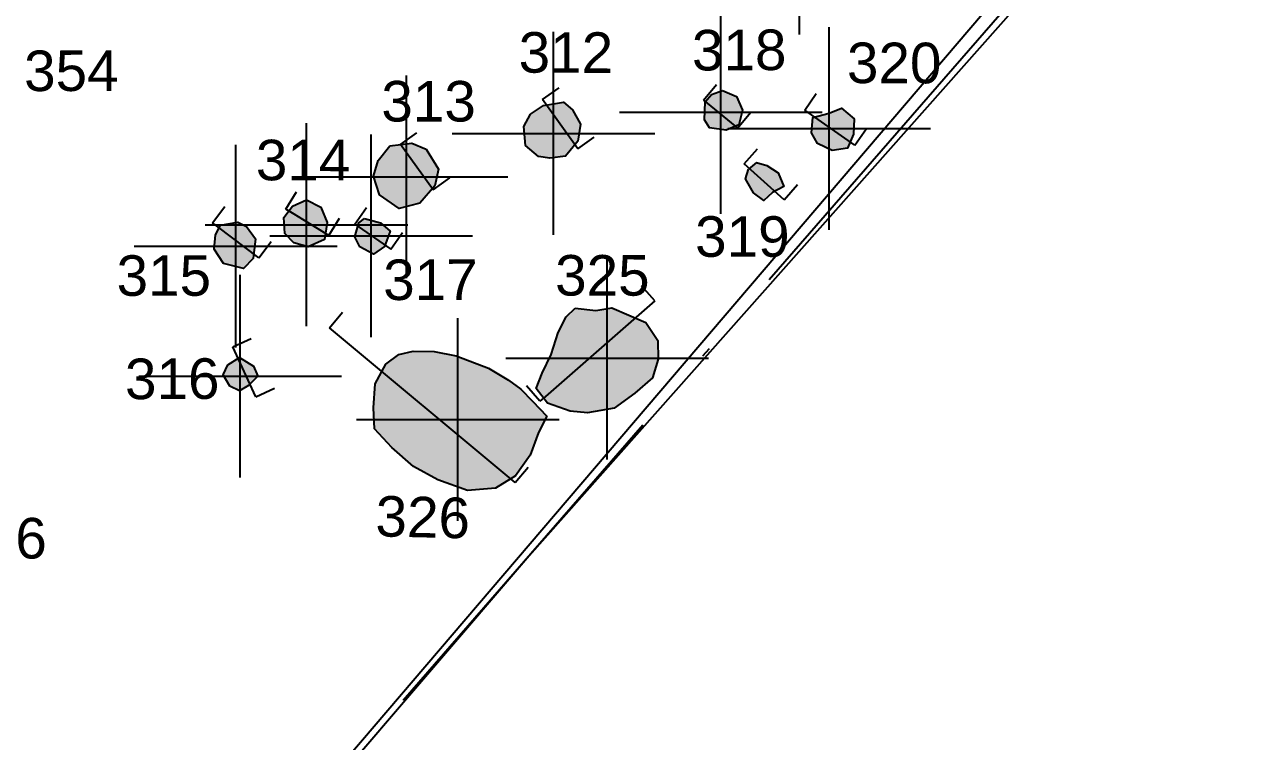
# Model space of a CAD drawing. Header units: millimetres. Extents: x 4462692 to 4462814, y 5793999 to 5794154.
# Drawn here: x 4462760.55 to 4462772.61, y 5794045.21 to 5794052.28 of the extents above; entities that cross this region are included whole.
import ezdxf

# ---------------------------------------------------------------- set-up
doc = ezdxf.new("R2010")
doc.units = ezdxf.units.MM
doc.header["$PDMODE"] = 2
doc.header["$PDSIZE"] = -1
doc.linetypes.add('ACAD_ISO10W100', pattern=[18, 12, -3, 0, -3])
for name, color, linetype in [('00Befund', 36, 'Continuous'), ('00BefundNr', 36, 'Continuous'), ('00Profil', 5, 'Continuous'), ('GGok', 50, 'Continuous'), ('GGuk', 7, 'Continuous'), ('Gruben', 252, 'Continuous'), ('GUK', 90, 'ACAD_ISO10W100'), ('Höhenpunkte Befunde', 7, 'Continuous'), ('Pfosten', 254, 'Continuous')]:
    doc.layers.add(name, color=color, linetype=linetype)
doc.styles.get("Standard").update_dxf_attribs({"font": 'arial.ttf'})

msp = doc.modelspace()

# ---------------------------------------------------------------- hatches: boundary and pattern name
at = {"layer": 'Gruben'}
h = msp.add_hatch(color=256, dxfattribs=at)
h.dxf.hatch_style = 1
h.paths.add_polyline_path([(4462765.986282115, 5794049.486143743), (4462766.190249301, 5794049.463103108), (4462766.349522292, 5794049.486661631), (4462766.517125581, 5794049.415086444), (4462766.685410237, 5794049.34460236), (4462766.802568937, 5794049.16495321), (4462766.805614281, 5794048.981551058), (4462766.750954652, 5794048.797049452), (4462766.577463476, 5794048.646889724), (4462766.371285699, 5794048.497072225), (4462766.109398146, 5794048.451926379), (4462765.939243662, 5794048.467498031), (4462765.715856208, 5794048.548357253), (4462765.602477878, 5794048.691727608), (4462765.662151705, 5794048.843154693), (4462765.750662565, 5794049.026178072), (4462765.820886765, 5794049.244705674), (4462765.899478076, 5794049.399556116)])
h.paths.add_polyline_path([(4462765.330592563, 5794048.774408954), (4462765.451769057, 5794048.687026088), (4462765.568058615, 5794048.568616272), (4462765.706677692, 5794048.420867243), (4462765.624568803, 5794048.258322831), (4462765.542084268, 5794048.03526634), (4462765.400380442, 5794047.830824501), (4462765.201258278, 5794047.709078946), (4462764.923749463, 5794047.688166254), (4462764.633743408, 5794047.792892362), (4462764.390997876, 5794047.924970881), (4462764.178436069, 5794048.110934635), (4462764.00601312, 5794048.295453106), (4462763.99715398, 5794048.503365438), (4462764.015699674, 5794048.739113023), (4462764.11860322, 5794048.931324808), (4462764.249071653, 5794049.026730378), (4462764.390159995, 5794049.061492521), (4462764.59723361, 5794049.056864606), (4462764.8146718, 5794049.016063767), (4462765.132352139, 5794048.893138433)])
at = {"layer": 'Pfosten'}
h = msp.add_hatch(color=256, dxfattribs=at)
h.dxf.hatch_style = 1
h.paths.add_polyline_path([(4462727.8653807, 5794052.010025449), (4462727.969711075, 5794051.890361837), (4462727.931567581, 5794051.765788473), (4462727.860574151, 5794051.677404599), (4462727.75891689, 5794051.617911121), (4462727.691147183, 5794051.612308471), (4462727.583071145, 5794051.659473546), (4462727.492717614, 5794051.719444999), (4462727.501440194, 5794051.817635496), (4462727.525750663, 5794051.908306157), (4462727.554030693, 5794051.955738188), (4462727.689758827, 5794052.036793108), (4462727.75818544, 5794052.006574166)])
h.paths.add_polyline_path([(4462728.256350679, 5794052.971726266), (4462728.299847147, 5794052.855735294), (4462728.305017781, 5794052.740513405), (4462728.265356506, 5794052.640314002), (4462728.126228175, 5794052.606863361), (4462728.029012039, 5794052.57478307), (4462727.885499321, 5794052.666547912), (4462727.837063745, 5794052.792330368), (4462727.860978549, 5794052.873929456), (4462727.899686615, 5794053.055353349), (4462727.989989886, 5794053.084149795), (4462728.127486892, 5794053.04789259), (4462728.188503435, 5794053.001171198)])
h.paths.add_polyline_path([(4462732.558434406, 5794052.789796468), (4462732.557925544, 5794052.722224088), (4462732.530413667, 5794052.641372032), (4462732.417253168, 5794052.547228397), (4462732.340227921, 5794052.491869046), (4462732.236896533, 5794052.442681419), (4462732.154225085, 5794052.449112347), (4462732.0744581, 5794052.576911387), (4462732.091652286, 5794052.662284318), (4462732.182474356, 5794052.747204648), (4462732.281748508, 5794052.770725968), (4462732.377682321, 5794052.795989475), (4462732.514601986, 5794052.847239124)])
h.paths.add_polyline_path([(4462729.994510547, 5794056.854336037), (4462730.01119535, 5794056.775633437), (4462729.973207262, 5794056.672453435), (4462729.865795517, 5794056.614916457), (4462729.767425824, 5794056.553050358), (4462729.660474216, 5794056.528935549), (4462729.570745386, 5794056.533901282), (4462729.491941052, 5794056.622144791), (4462729.445766698, 5794056.704880686), (4462729.468426541, 5794056.820190206), (4462729.526747298, 5794056.880228019), (4462729.58595107, 5794056.913782338), (4462729.707040242, 5794056.962485789), (4462729.768369636, 5794056.985541306), (4462729.886636184, 5794056.961771721), (4462729.99386075, 5794056.916763981)])
h.paths.add_polyline_path([(4462728.703799192, 5794056.620025008), (4462728.730325541, 5794056.528433503), (4462728.767011133, 5794056.420314531), (4462728.736861435, 5794056.307250672), (4462728.680402533, 5794056.205085604), (4462728.577827239, 5794056.163198716), (4462728.444345026, 5794056.187165282), (4462728.403654398, 5794056.241992602), (4462728.293395538, 5794056.352843666), (4462728.301787721, 5794056.542518496), (4462728.3266307, 5794056.565790309), (4462728.420359123, 5794056.639582189), (4462728.526140851, 5794056.68186145), (4462728.629030859, 5794056.656081277)])
h.paths.add_polyline_path([(4462734.644086632, 5794054.276818258), (4462734.643919986, 5794054.192221333), (4462734.647059535, 5794054.063293882), (4462734.565223499, 5794054.002494509), (4462734.49165153, 5794053.932127663), (4462734.406521137, 5794053.86472686), (4462734.291894294, 5794053.740312923), (4462734.175055822, 5794053.754238357), (4462734.052281272, 5794053.748823993), (4462734.019156336, 5794053.811229892), (4462733.994973144, 5794053.918468819), (4462734.054412905, 5794054.015082319), (4462734.122698584, 5794054.142899024), (4462734.194877913, 5794054.228592729), (4462734.296576967, 5794054.261285892), (4462734.382774471, 5794054.299970519), (4462734.51973697, 5794054.337929276), (4462734.578673142, 5794054.311819986)])
h.paths.add_polyline_path([(4462736.16881357, 5794055.208556425), (4462736.234443652, 5794055.133294533), (4462736.16115328, 5794055.039376497), (4462736.07672081, 5794055.018762384), (4462736.00452605, 5794055.054021884), (4462735.961696365, 5794055.08985594), (4462735.961176679, 5794055.203871013), (4462736.033833517, 5794055.228227982)])
h.paths.add_polyline_path([(4462735.54108707, 5794055.434455509), (4462735.590725648, 5794055.344449135), (4462735.635340673, 5794055.303596779), (4462735.611824028, 5794055.244990916), (4462735.532825611, 5794055.251208324), (4462735.463533488, 5794055.23522339), (4462735.438883482, 5794055.298321052), (4462735.431733292, 5794055.366948267), (4462735.452473031, 5794055.42310016)])
h.paths.add_polyline_path([(4462734.319618327, 5794057.107132942), (4462734.400962192, 5794057.072736158), (4462734.40891944, 5794056.979882028), (4462734.3635241, 5794056.907832609), (4462734.273947879, 5794056.904795073), (4462734.229113434, 5794056.958064198), (4462734.196608686, 5794057.02330894), (4462734.229384799, 5794057.090318334), (4462734.248004208, 5794057.130678508)])
h.paths.add_polyline_path([(4462733.589513615, 5794058.959887927), (4462733.711204215, 5794058.929549625), (4462733.772061289, 5794058.89133999), (4462733.832562484, 5794058.78766999), (4462733.866767195, 5794058.688109867), (4462733.864949279, 5794058.585053797), (4462733.859602028, 5794058.507919774), (4462733.7261139, 5794058.486410763), (4462733.625780126, 5794058.494587178), (4462733.531520927, 5794058.55853154), (4462733.455079176, 5794058.685001343), (4462733.441626285, 5794058.808650561), (4462733.467560444, 5794058.923649469)])
h.paths.add_polyline_path([(4462733.302304195, 5794059.150693597), (4462733.421784646, 5794059.076187161), (4462733.465992771, 5794058.974095439), (4462733.415252043, 5794058.815017096), (4462733.414380874, 5794058.72787276), (4462733.369853206, 5794058.600260151), (4462733.191104976, 5794058.550551125), (4462733.041464446, 5794058.59695338), (4462732.894915319, 5794058.687647021), (4462732.9132322, 5794058.89033595), (4462732.935167366, 5794058.960192719), (4462732.969355919, 5794059.080562713), (4462733.064123947, 5794059.176887449), (4462733.177945705, 5794059.198707814)])
h.paths.add_polyline_path([(4462739.54557071, 5794050.276361071), (4462739.577486507, 5794050.02072535), (4462739.643546572, 5794049.855556634), (4462739.654548987, 5794049.67250526), (4462739.65540528, 5794049.459268086), (4462739.586617049, 5794049.259564075), (4462739.515831525, 5794049.133394127), (4462739.383205405, 5794049.101069347), (4462739.179696986, 5794049.169296649), (4462739.046768667, 5794049.325178613), (4462739.017069541, 5794049.457221065), (4462738.938517343, 5794049.605541152), (4462738.889736077, 5794049.786086651), (4462738.846294566, 5794050.017792598), (4462738.935617438, 5794050.203070938), (4462739.052342342, 5794050.284608647), (4462739.121839624, 5794050.398602378), (4462739.261329117, 5794050.434817277), (4462739.422195394, 5794050.373709108), (4462739.500069789, 5794050.343697049)])
h.paths.add_polyline_path([(4462739.27455693, 5794047.380387958), (4462738.865483052, 5794046.96928842), (4462739.022375866, 5794046.934611305), (4462739.140800656, 5794046.944287102), (4462739.191244399, 5794047.011832672), (4462739.249880274, 5794047.154648586), (4462739.264519284, 5794047.307952573)])
h.paths.add_polyline_path([(4462740.074306099, 5794046.734977173), (4462739.840048635, 5794046.981278277), (4462739.770661389, 5794046.870606638), (4462739.76977304, 5794046.753145834), (4462739.857255594, 5794046.695643304), (4462739.992472357, 5794046.693459155)])
h.paths.add_polyline_path([(4462739.997383209, 5794045.451631209), (4462739.971464795, 5794045.324167177), (4462739.857740057, 5794045.201841087), (4462739.706210069, 5794045.192190827), (4462739.557950581, 5794045.232749274), (4462739.518917741, 5794045.320685879), (4462739.567486352, 5794045.471999995), (4462739.698794596, 5794045.539054361), (4462739.835155283, 5794045.554796109), (4462739.93262141, 5794045.514648398)])
h.paths.add_polyline_path([(4462741.108575402, 5794044.031496924), (4462741.199299237, 5794043.865101244), (4462741.263521068, 5794043.710696467), (4462741.163939647, 5794043.564596939), (4462741.045748468, 5794043.4765096), (4462740.877922557, 5794043.474717911), (4462740.706307024, 5794043.553032124), (4462740.691854762, 5794043.702412634), (4462740.738199799, 5794043.863788918), (4462740.836086798, 5794044.042362642), (4462740.987135973, 5794044.029311033)])
h.paths.add_polyline_path([(4462741.511411363, 5794043.047738592), (4462741.579167419, 5794042.934863027), (4462741.618486673, 5794042.829367479), (4462741.597001152, 5794042.666400649), (4462741.469165072, 5794042.58598709), (4462741.381875875, 5794042.565683946), (4462741.186995532, 5794042.629993891), (4462741.098392283, 5794042.760521179), (4462741.122648419, 5794042.846438636), (4462741.156895911, 5794042.957131683), (4462741.271773046, 5794043.069031589), (4462741.42644005, 5794043.068645607)])
h.paths.add_polyline_path([(4462741.927192553, 5794044.657168964), (4462742.023810495, 5794044.521438413), (4462742.108161557, 5794044.370872155), (4462741.970782108, 5794044.245671894), (4462741.806294695, 5794044.205952991), (4462741.713254126, 5794044.281127499), (4462741.66778673, 5794044.445502033), (4462741.730092673, 5794044.570472237), (4462741.809800732, 5794044.684868547)])
h.paths.add_polyline_path([(4462744.652823894, 5794047.297566289), (4462744.849178514, 5794047.221156927), (4462744.88319893, 5794047.101029286), (4462744.882360279, 5794046.956355531), (4462744.757151311, 5794046.821229507), (4462744.646824258, 5794046.769557584), (4462744.445034708, 5794046.76953679), (4462744.326675678, 5794046.925270076), (4462744.268546461, 5794047.052323722), (4462744.396731885, 5794047.207172286), (4462744.50103605, 5794047.262692058)])
h.paths.add_polyline_path([(4462744.782251677, 5794046.38043096), (4462744.840448732, 5794046.225655373), (4462744.812928572, 5794046.073449842), (4462744.706501854, 5794045.918099701), (4462744.567331638, 5794045.944556693), (4462744.410352983, 5794045.982507199), (4462744.36024938, 5794046.109937273), (4462744.304200348, 5794046.22494089), (4462744.340102091, 5794046.379050486), (4462744.472807045, 5794046.49759653), (4462744.594256461, 5794046.461947737), (4462744.68287446, 5794046.442477497)])
h.paths.add_polyline_path([(4462762.560291258, 5794048.924616218), (4462762.675442025, 5794048.999359908), (4462762.812077276, 5794048.914012672), (4462762.857024143, 5794048.813958664), (4462762.762731107, 5794048.723528305), (4462762.674892223, 5794048.669365987), (4462762.581012143, 5794048.714635036), (4462762.513684377, 5794048.827002295)])
h.paths.add_polyline_path([(4462762.486752394, 5794050.302504458), (4462762.660490224, 5794050.332899072), (4462762.744221089, 5794050.290551671), (4462762.831917216, 5794050.169384812), (4462762.812010325, 5794049.97341204), (4462762.715766449, 5794049.874028177), (4462762.519090183, 5794049.924995905), (4462762.426309312, 5794050.067159583), (4462762.438201774, 5794050.206052019)])
h.paths.add_polyline_path([(4462763.199734025, 5794050.488842302), (4462763.337001604, 5794050.553163899), (4462763.479287508, 5794050.480170116), (4462763.542214595, 5794050.328843926), (4462763.513030387, 5794050.161573988), (4462763.353917904, 5794050.089071134), (4462763.210456328, 5794050.129710476), (4462763.123146081, 5794050.220149581), (4462763.112296883, 5794050.378073527)])
h.paths.add_polyline_path([(4462763.907540274, 5794050.368242986), (4462764.0673112, 5794050.326245127), (4462764.160943096, 5794050.2421463), (4462764.106185086, 5794050.093805472), (4462763.999085753, 5794050.016138796), (4462763.864531488, 5794050.089531868), (4462763.814887792, 5794050.18768825), (4462763.852346691, 5794050.324871937)])
h.paths.add_polyline_path([(4462764.157834224, 5794051.084735379), (4462764.375781183, 5794051.112331489), (4462764.517511425, 5794051.051875107), (4462764.640333891, 5794050.854990271), (4462764.60153072, 5794050.689429181), (4462764.455807255, 5794050.518621072), (4462764.249401811, 5794050.46681269), (4462764.056410371, 5794050.600780552), (4462763.997361859, 5794050.786285657), (4462764.042214248, 5794050.940480716)])
h.paths.add_polyline_path([(4462765.545441176, 5794051.397738848), (4462765.676515679, 5794051.483807163), (4462765.87395879, 5794051.516345049), (4462765.960651514, 5794051.438762455), (4462766.041012063, 5794051.29801206), (4462766.012931981, 5794051.129580125), (4462765.891254028, 5794050.983278308), (4462765.739166533, 5794050.961936665), (4462765.627088622, 5794050.978706055), (4462765.49887123, 5794051.088851863), (4462765.480656665, 5794051.275651316)])
h.paths.add_polyline_path([(4462767.440379237, 5794051.630994032), (4462767.580223847, 5794051.573057996), (4462767.637821822, 5794051.435356854), (4462767.603093464, 5794051.293399874), (4462767.477050368, 5794051.23901357), (4462767.313102996, 5794051.263663298), (4462767.262445722, 5794051.341663477), (4462767.269753001, 5794051.518577697), (4462767.332402763, 5794051.591766835)])
h.paths.add_polyline_path([(4462768.494736412, 5794051.408248908), (4462768.614003404, 5794051.456392109), (4462768.740324584, 5794051.35060806), (4462768.734197216, 5794051.199451547), (4462768.676262707, 5794051.062069174), (4462768.522414343, 5794051.040289152), (4462768.37920025, 5794051.108214344), (4462768.318053972, 5794051.212440776), (4462768.332604628, 5794051.365307705)])
h.paths.add_polyline_path([(4462768.134592096, 5794053.456334478), (4462768.289784584, 5794053.466596246), (4462768.400643007, 5794053.387032548), (4462768.448054546, 5794053.233769136), (4462768.374349463, 5794053.090156037), (4462768.28680947, 5794052.987608814), (4462768.156944857, 5794052.934842573), (4462768.011244229, 5794053.028326419), (4462768.009397884, 5794053.14675424), (4462768.018184799, 5794053.260637371)])
edge = h.paths.add_edge_path()
edge.add_line((4462767.778458273, 5794050.920507734), (4462767.699410834, 5794050.855977556))
edge.add_line((4462767.778458272, 5794050.920507735), (4462767.877563691, 5794050.890065828))
edge.add_line((4462767.877563691, 5794050.890065828), (4462767.992340544, 5794050.817468527))
edge.add_line((4462767.992340544, 5794050.817468527), (4462768.048166965, 5794050.685705544))
edge.add_line((4462768.048166965, 5794050.685705544), (4462767.935005892, 5794050.626002001))
edge.add_line((4462767.935005892, 5794050.626002001), (4462767.849417276, 5794050.546425919))
edge.add_line((4462767.849417276, 5794050.546425919), (4462767.748111529, 5794050.622097698))
edge.add_line((4462767.748111529, 5794050.622097698), (4462767.666763736, 5794050.758165724))
edge.add_line((4462767.666763736, 5794050.758165724), (4462767.699399918, 5794050.855978034))
edge.add_line((4462767.699399918, 5794050.855978034), (4462767.778458272, 5794050.920507735))
h = msp.add_hatch(color=256, dxfattribs=at)
h.dxf.hatch_style = 1
h.paths.add_polyline_path([(4462771.049545697, 5794055.767439889), (4462771.20269655, 5794055.8353504), (4462771.312550114, 5794055.85648673), (4462771.391116383, 5794055.827373504), (4462771.498399005, 5794055.730923576), (4462771.524310593, 5794055.585245172), (4462771.484240605, 5794055.43535044), (4462771.35812708, 5794055.288241856), (4462771.221447317, 5794055.255620426), (4462771.066676906, 5794055.336818677), (4462770.987694067, 5794055.435328743), (4462770.929973369, 5794055.50731995), (4462770.944836501, 5794055.630162358)])
h.paths.add_polyline_path([(4462767.778458272, 5794050.920507735), (4462767.877563691, 5794050.890065828), (4462767.992340544, 5794050.817468527), (4462768.048166965, 5794050.685705544), (4462767.935005892, 5794050.626002001), (4462767.849417276, 5794050.546425919), (4462767.748111529, 5794050.622097698), (4462767.666763736, 5794050.758165724), (4462767.699399918, 5794050.855978034)])

# ---------------------------------------------------------------- linework, layer by layer
at = {"layer": '00Befund', "extrusion": (-0.00119976389905326, 5.296673662352476e-05, 0.9999992788802957), "elevation": -4994.892510663595}
msp.add_lwpolyline([(4462764.629496062, 5794051.193198424), (4462764.550448571, 5794051.128668245)], dxfattribs=at)
at = {"layer": '00Befund'}
for points in [[(4462767.440379237, 5794051.630994032, 52.45458527781193), (4462767.580223847, 5794051.573057996, 52.46415613390855), (4462767.637821822, 5794051.435356854, 52.48983254997529), (4462767.603093464, 5794051.293399874, 52.49439840643754), (4462767.477050368, 5794051.23901357, 52.49595006626078), (4462767.313102996, 5794051.263663298, 52.48105205176762), (4462767.262445722, 5794051.341663477, 52.4823871445451), (4462767.269753001, 5794051.518577697, 52.4483865164666), (4462767.332402763, 5794051.591766835, 52.44005779879626)], [(4462765.545441176, 5794051.397738848, 52.45192415238125), (4462765.676515679, 5794051.483807163, 52.44407684641919), (4462765.87395879, 5794051.516345049, 52.43021199811301), (4462765.960651514, 5794051.438762455, 52.47332014929907), (4462766.041012063, 5794051.29801206, 52.47182401699047), (4462766.012931981, 5794051.129580125, 52.48529925853018), (4462765.891254028, 5794050.983278308, 52.47516101553265), (4462765.739166533, 5794050.961936665, 52.47457967642367), (4462765.627088622, 5794050.978706055, 52.47654432259151), (4462765.49887123, 5794051.088851863, 52.45748464418466), (4462765.480656665, 5794051.275651316, 52.45805289725922)], [(4462768.494736412, 5794051.408248908, 52.47286206874651), (4462768.614003404, 5794051.456392109, 52.46630260626171), (4462768.740324584, 5794051.35060806, 52.46365976298057), (4462768.734197216, 5794051.199451547, 52.47416042542591), (4462768.676262707, 5794051.062069174, 52.46949819102792), (4462768.522414343, 5794051.040289152, 52.48161477167014), (4462768.37920025, 5794051.108214344, 52.49913936343), (4462768.318053972, 5794051.212440776, 52.47886046717758), (4462768.332604628, 5794051.365307705, 52.48046982882715)], [(4462764.157834224, 5794051.084735379, 52.48817595656874), (4462764.375781183, 5794051.112331489, 52.49243598285648), (4462764.375781183, 5794051.112331489, 52.49243598285648), (4462764.517511425, 5794051.051875107, 52.48990922603753), (4462764.640333891, 5794050.854990271, 52.49956701931205), (4462764.60153072, 5794050.689429181, 52.51212924295942), (4462764.455807255, 5794050.518621072, 52.49916344700432), (4462764.249401811, 5794050.46681269, 52.50611855833813), (4462764.056410371, 5794050.600780552, 52.49307990893612), (4462763.997361859, 5794050.786285657, 52.50779924967264), (4462764.042214248, 5794050.940480716, 52.50034488936763)], [(4462763.199734025, 5794050.488842302, 52.49685803130978), (4462763.337001604, 5794050.553163899, 52.4876193064274), (4462763.479287508, 5794050.480170116, 52.50179389238383), (4462763.542214595, 5794050.328843926, 52.48857739575215), (4462763.513030387, 5794050.161573988, 52.49105124312155), (4462763.353917904, 5794050.089071134, 52.48346418047731), (4462763.210456328, 5794050.129710476, 52.4970899177506), (4462763.123146081, 5794050.220149581, 52.50868038416047), (4462763.112296883, 5794050.378073527, 52.50955900360168)], [(4462763.907540274, 5794050.368242986, 52.48751361270661), (4462764.0673112, 5794050.326245127, 52.48660752393153), (4462764.160943096, 5794050.2421463, 52.49482432046443), (4462764.106185086, 5794050.093805472, 52.48356647279434), (4462763.999085753, 5794050.016138796, 52.4911420980925), (4462763.864531488, 5794050.089531868, 52.48087676994965), (4462763.814887792, 5794050.18768825, 52.48271201153784), (4462763.852346691, 5794050.324871937, 52.49224969407715)], [(4462762.486752394, 5794050.302504458, 52.49451248970217), (4462762.660490224, 5794050.332899072, 52.49111932172946), (4462762.744221089, 5794050.290551671, 52.51502203923792), (4462762.831917216, 5794050.169384812, 52.52153367639585), (4462762.812010325, 5794049.97341204, 52.52752017718103), (4462762.715766449, 5794049.874028177, 52.50870995772857), (4462762.519090183, 5794049.924995905, 52.51197129539833), (4462762.426309312, 5794050.067159583, 52.5138524516733), (4462762.438201774, 5794050.206052019, 52.5037593558618)], [(4462765.986282115, 5794049.486143743, 52.49275433782077), (4462766.190249301, 5794049.463103108, 52.50460027921599), (4462766.349522292, 5794049.486661631, 52.49719011603793), (4462766.517125581, 5794049.415086444, 52.51249500255835), (4462766.685410237, 5794049.34460236, 52.50440063188671), (4462766.802568937, 5794049.16495321, 52.50415070991494), (4462766.805614281, 5794048.981551058, 52.48826406636636), (4462766.750954652, 5794048.797049452, 52.49860826762415), (4462766.577463476, 5794048.646889724, 52.47910805858282), (4462766.371285699, 5794048.497072225, 52.47336862513475), (4462766.109398146, 5794048.451926379, 52.46395680634396), (4462765.939243662, 5794048.467498031, 52.47855184687887), (4462765.715856208, 5794048.548357253, 52.49337956252202), (4462765.602477878, 5794048.691727608, 52.47873593087661), (4462765.662151705, 5794048.843154693, 52.47249950028163), (4462765.750662565, 5794049.026178072, 52.48979601073734), (4462765.820886765, 5794049.244705674, 52.48466868480682), (4462765.899478076, 5794049.399556116, 52.49485478124552)], [(4462765.330592563, 5794048.774408954, 52.4836053568406), (4462765.451769057, 5794048.687026088, 52.48175536707367), (4462765.568058615, 5794048.568616272, 52.48630116214736), (4462765.706677692, 5794048.420867243, 52.4919753021868), (4462765.624568803, 5794048.258322831, 52.47138538550553), (4462765.542084268, 5794048.03526634, 52.47189823848475), (4462765.400380442, 5794047.830824501, 52.46383905015318), (4462765.201258278, 5794047.709078946, 52.46700660131864), (4462764.923749463, 5794047.688166254, 52.49107478129372), (4462764.633743408, 5794047.792892362, 52.49272129668498), (4462764.390997876, 5794047.924970881, 52.49022306178813), (4462764.178436069, 5794048.110934635, 52.47415817632827), (4462764.00601312, 5794048.295453106, 52.480741540905), (4462763.99715398, 5794048.503365438, 52.46161988580297), (4462764.015699674, 5794048.739113023, 52.47152965662281), (4462764.11860322, 5794048.931324808, 52.48954294874147), (4462764.249071653, 5794049.026730378, 52.4905944274924), (4462764.390159995, 5794049.061492521, 52.48546185525447), (4462764.59723361, 5794049.056864606, 52.49401054599275), (4462764.8146718, 5794049.016063767, 52.47797357000582), (4462765.132352139, 5794048.893138433, 52.47696122163143)], [(4462762.560291258, 5794048.924616218, 52.47197368496654), (4462762.675442025, 5794048.999359908, 52.46850787727089), (4462762.812077276, 5794048.914012672, 52.47677633384137), (4462762.857024143, 5794048.813958664, 52.49043556885408), (4462762.762731107, 5794048.723528305, 52.49262723085485), (4462762.674892223, 5794048.669365987, 52.48992471178371), (4462762.581012143, 5794048.714635036, 52.4921096816779), (4462762.513684377, 5794048.827002295, 52.47972294359624)]]:
    msp.add_polyline3d(points, close=True, dxfattribs=at)
msp.add_polyline3d([(4462767.778458272, 5794050.920507735, 52.48322854562593), (4462767.877563691, 5794050.890065828, 52.49484906951875), (4462767.992340544, 5794050.817468527, 52.49289061847321), (4462768.048166965, 5794050.685705544, 52.49216457553121), (4462767.935005892, 5794050.626002001, 52.49723197491403), (4462767.849417276, 5794050.546425919, 52.50893351210561), (4462767.748111529, 5794050.622097698, 52.49860795359564), (4462767.666763736, 5794050.758165724, 52.49970314916118), (4462767.699399918, 5794050.855978034, 52.49223711869035)], dxfattribs=at)
at = {"layer": '00Profil'}
for p, q in [((4462767.254213306, 5794051.534149284, 52.42416703026083), (4462767.381048279, 5794051.688787214, 52.42416703026083)), ((4462765.666085622, 5794051.540884898, 52.43776130504011), (4462765.828724255, 5794051.657283675, 52.43776130504011)), ((4462768.252891074, 5794051.435480501, 52.47127046792411), (4462768.36716304, 5794051.599620434, 52.47127046792411)), ((4462767.590252178, 5794051.258528152, 52.49205795450528), (4462767.717087152, 5794051.413166082, 52.49205795450528)), ((4462764.26411467, 5794051.097135146, 52.49270281449935), (4462764.425929288, 5794051.214676754, 52.49270281449935)), ((4462768.74828085, 5794051.090596949, 52.46838308396764), (4462768.862552816, 5794051.254736883, 52.46838308396764)), ((4462766.013861872, 5794051.054953213, 52.48620432757525), (4462766.176500505, 5794051.17135199, 52.48620432757525)), ((4462767.653663824, 5794050.907792053, 52.50637951195586), (4462767.787206948, 5794051.056675344, 52.50637951195586)), ((4462764.587999942, 5794050.651255834, 52.45411498929934), (4462764.749814559, 5794050.768797442, 52.45411498929934)), ((4462768.048356789, 5794050.553766218, 52.49067179059057), (4462768.181899913, 5794050.702649509, 52.49067179059057)), ((4462763.132870891, 5794050.460402767, 52.49934666435176), (4462763.236720094, 5794050.631327731, 52.49934666435176)), ((4462762.409786887, 5794050.326817689, 53.00892525232456), (4462762.530519295, 5794050.486265756, 53.00892525232456)), ((4462763.814788608, 5794050.313563888, 52.47650522084223), (4462763.929713236, 5794050.477247515, 52.47650522084223)), ((4462763.214527183, 5794050.4107907, 52.48977990863841), (4462763.132870891, 5794050.460402767, 52.49934666435176)), ((4462763.558304211, 5794050.201921442, 52.44950339398656), (4462763.662153414, 5794050.372846405, 52.44950339398656)), ((4462764.16793702, 5794050.065613309, 52.4747420474223), (4462764.282861649, 5794050.229296936, 52.4747420474223)), ((4462762.866112977, 5794049.981292355, 52.99294968629874), (4462762.986845383, 5794050.140740422, 52.99294968629874)), ((4462766.774628771, 5794049.555322351, 52.48519649806258), (4462766.643359639, 5794049.706214415, 52.48519649806258)), ((4462763.564647835, 5794049.290363841, 52.5305593455214), (4462763.692625073, 5794049.444057778, 52.5305593455214)), ((4462762.610098954, 5794049.102634571, 52.45012399763618), (4462762.79149535, 5794049.186868457, 52.45012399763618)), ((4462762.838193342, 5794048.611436765, 52.45632367866438), (4462763.019589738, 5794048.69567065, 52.45632367866438)), ((4462765.639815386, 5794048.568087085, 52.51295949164957), (4462765.508546255, 5794048.718979149, 52.51295949164957)), ((4462765.69337794, 5794048.614684034, 52.51164909396903), (4462765.639815386, 5794048.568087085, 52.51295949164957)), ((4462765.397206318, 5794047.764436554, 52.43903874042098), (4462765.525183556, 5794047.918130492, 52.43903874042098))]:
    msp.add_line(p, q, dxfattribs=at)
for points in [[(4462766.013861872, 5794051.054953213, 52.48620432757525), (4462765.666085622, 5794051.540884898, 52.43776130504011)], [(4462767.254213306, 5794051.534149284, 52.42416703026083), (4462767.561500144, 5794051.282110745, 52.48624909634327), (4462767.590252178, 5794051.258528152, 52.49205795450528)], [(4462768.74828085, 5794051.090596949, 52.46838308396764), (4462768.252891074, 5794051.435480501, 52.47127046792411)], [(4462764.587999942, 5794050.651255834, 52.45411498929934), (4462764.26411467, 5794051.097135146, 52.49270281449935)], [(4462768.048356789, 5794050.553766218, 52.49067179059057), (4462767.653663824, 5794050.907792053, 52.50637951195586)], [(4462763.558304211, 5794050.201921442, 52.44950339398656), (4462763.214527183, 5794050.4107907, 52.48977990863841)], [(4462762.866112977, 5794049.981292355, 52.99294968629874), (4462762.463342637, 5794050.286265837, 53.00705031370126), (4462762.409786887, 5794050.326817689, 53.00892525232456)], [(4462763.814788608, 5794050.313563888, 52.47650522084223), (4462764.16793702, 5794050.065613309, 52.4747420474223)], [(4462766.774628771, 5794049.555322351, 52.48519649806258), (4462765.69337794, 5794048.614684034, 52.51164909396903)], [(4462765.397206318, 5794047.764436554, 52.43903874042098), (4462763.564647835, 5794049.290363841, 52.5305593455214)], [(4462762.838193342, 5794048.611436765, 52.45632367866438), (4462762.610098954, 5794049.102634571, 52.45012399763618)]]:
    msp.add_polyline3d(points, dxfattribs=at)
at = {"layer": 'GGok'}
msp.add_polyline3d([(4462777.82863336, 5794061.091739289, 52.78084786055206), (4462771.760385364, 5794054.059277036, 52.78223988325681), (4462765.533679103, 5794047.041810901, 53.05674119610194), (4462759.668753098, 5794040.205806155, 53.14486681402286), (4462753.453664227, 5794032.999230483, 53.03759180620182), (4462747.603356689, 5794026.25393066, 53.12443015756162), (4462742.013898113, 5794020.039886823, 53.16525329400883), (4462732.903331003, 5794009.652837367, 53.488673165828), (4462726.752226068, 5794002.667889405, 53.45936324094964), (4462723.859134028, 5793999.422714164, 53.5143641395689), (4462723.854608674, 5793999.421882689, 53.50695874891062), (4462716.983687663, 5794004.098115671, 53.30606743626231), (4462709.939263565, 5794010.35205083, 53.30728454087966), (4462705.894986879, 5794013.797960955, 53.30784984551065), (4462701.104338266, 5794018.150593154, 53.2754716301788), (4462695.171330011, 5794023.290883356, 53.26998115270544), (4462692.063635244, 5794026.227883107, 53.30509711474315), (4462698.151517255, 5794033.433060342, 53.33041951933774), (4462704.50159252, 5794040.672957034, 53.40575469102168), (4462710.518703554, 5794047.532801496, 53.31481039446135), (4462715.527522973, 5794053.200159401, 53.14151948876133), (4462718.238555337, 5794056.553583682, 53.04889440078296), (4462724.390001652, 5794063.301395811, 52.91361717686141)], dxfattribs=at)
at = {"layer": 'GGuk', "ltscale": 0.1}
msp.add_polyline3d([(4462732.340686408, 5794067.639663031, -0.4592789365810859), (4462733.885579715, 5794069.405002071, -0.4836189511620432), (4462738.734507189, 5794074.953141261, -0.7072954111558829), (4462742.020235468, 5794078.725011618, -0.7163531031833372), (4462743.423303621, 5794077.78606594, -0.7711200592680143), (4462744.438975365, 5794076.783729866, -0.7761484061334158), (4462747.232983458, 5794079.701148203, -0.7990507987346973), (4462750.940547301, 5794083.672232996, -0.7960129306916315), (4462754.481981036, 5794080.47444491, -0.854594712191556), (4462760.807280278, 5794074.947417264, -0.6837129746631945), (4462766.417547018, 5794070.147314245, -0.5779276570897309), (4462772.465763499, 5794065.245393585, -0.373411439080428), (4462777.490481185, 5794060.774027548, -0.460746193511568), (4462770.142815237, 5794052.545376279, -0.4199257836176002), (4462760.812182224, 5794041.622336425, 0.1264586115235034), (4462757.753822499, 5794044.579944016, 0.0143293349964253), (4462745.655436675, 5794055.084177393, -0.3481392766411773), (4462741.322410988, 5794059.638571335, 0.0420211655350613), (4462734.594249529, 5794065.465648877, -0.557960113630088)], close=True, dxfattribs=at)
at = {"layer": 'GUK', "ltscale": 0.3}
msp.add_line((4462777.490481185, 5794060.774027548, 52.53925380648843), (4462760.812182224, 5794041.622336425, 53.1264586115235), dxfattribs=at)
at = {"layer": 'Höhenpunkte Befunde'}
msp.add_polyline3d([(4462767.862427556, 5794050.722306379, 52.49353979445823), (4462767.862427556, 5794050.722306379, 52.49353979445823)], dxfattribs=at)
at = {"layer": 'Höhenpunkte Befunde', "extrusion": (-0.00119976389905326, 5.296673662352476e-05, 0.9999992788802957)}
for p in [(4462768.202654922, 5794053.182366824, 52.40331762053302), (4462767.42402517, 5794051.416231581, 52.49327705995711), (4462765.77302499, 5794051.208135142, 52.48500726577004), (4462768.494852468, 5794051.256810905, 52.49537024539677), (4462764.324158816, 5794050.779184534, 52.51299170873517), (4462763.337500596, 5794050.307161449, 52.50543294789532), (4462762.637779668, 5794050.095402417, 52.53830468787055), (4462763.973815602, 5794050.197350135, 52.49650218557417), (4462766.302602552, 5794048.993106529, 52.4880599588505), (4462762.68062621, 5794048.814240911, 52.49132391867079), (4462764.829331467, 5794048.386727825, 52.46882448541601)]:
    msp.add_point(p, dxfattribs=at)

# ---------------------------------------------------------------- texts
at = {"layer": '00BefundNr', "extrusion": (0.001149516826439776, -0.0003476348003175961, 0.9999992788802957), "insert": (4462765.430716833, 5794052.206949659, 0.0004813391979041626), "char_height": 0.4, "attachment_point": 1, "text_direction": (0.9999943740305347, -0.003150874777432228, -0.001150606542742338)}
msp.add_mtext_dynamic_manual_height_columns('312', width=38.68935210916113, gutter_width=12.5, heights=[0], dxfattribs=at)
at = {"layer": '00BefundNr', "extrusion": (0.0011525331387558, -0.0003375000040440483, 0.9999992788802957), "insert": (4462767.138788117, 5794052.227512655, -6.35177711956203e-05), "char_height": 0.4, "attachment_point": 1, "text_direction": (0.9999833537974914, 0.005654045675911712, -0.001150606542742338)}
msp.add_mtext_dynamic_manual_height_columns('318', width=45.44954670346923, gutter_width=12.5, heights=[0], dxfattribs=at)
at = {"layer": '00BefundNr', "extrusion": (0.001151550998717721, -0.0003408360104394, 0.9999992788802957), "insert": (4462760.549302557, 5794052.024538443, 54.58170330095618), "char_height": 0.4, "attachment_point": 1, "text_direction": (0.999995533813975, 0.0027583431053639636, -0.0011506065427423378)}
msp.add_mtext_dynamic_manual_height_columns('354', width=3.255170956204211, gutter_width=12.5, heights=[0], dxfattribs=at)
at = {"layer": '00BefundNr', "extrusion": (0.00114972127486496, -0.0003469580360546785, 0.9999992788802957), "insert": (4462768.670012095, 5794052.103781311, 0.0002443279386170616), "char_height": 0.4, "attachment_point": 1, "text_direction": (0.9999960556307884, -0.002562191922792723, -0.001150606542742338)}
msp.add_mtext_dynamic_manual_height_columns('320', width=46.37331004752185, gutter_width=12.5, heights=[0], dxfattribs=at)
at = {"layer": '00BefundNr', "extrusion": (0.001150469260828736, -0.0003444696917701328, 0.9999992788802957), "insert": (4462764.075419834, 5794051.725048083, 0.0002371483933529817), "char_height": 0.4, "attachment_point": 1, "text_direction": (0.9999992586115994, -0.0003985985890724574, -0.001150606542742338)}
msp.add_mtext_dynamic_manual_height_columns('313', width=2.550933677218836, gutter_width=12.5, heights=[0], dxfattribs=at)
at = {"layer": '00BefundNr', "extrusion": (0.001150291463089156, -0.000345062948756073, 0.9999992788802957), "insert": (4462762.837408751, 5794051.145464193, 0.0001506692956354527), "char_height": 0.4, "attachment_point": 1, "text_direction": (0.9999989200765471, -0.0009143031901811538, -0.0011506065427423382)}
msp.add_mtext_dynamic_manual_height_columns('314', width=36.5037434182446, gutter_width=12.5, heights=[0], dxfattribs=at)
at = {"layer": '00BefundNr', "extrusion": (0.001150463479946975, -0.0003444889983269781, 0.9999992788802957), "insert": (4462767.171367856, 5794050.391077718, 0.0002157063358936284), "char_height": 0.4, "attachment_point": 1, "text_direction": (0.999999251781706, -0.0004153800813113394, -0.001150606542742338)}
msp.add_mtext_dynamic_manual_height_columns('319', width=1.46991710663815, gutter_width=12.5, heights=[0], dxfattribs=at)
at = {"layer": '00BefundNr', "extrusion": (0.001151009684222704, -0.0003426595912645374, 0.9999992788802957), "insert": (4462761.462565048, 5794050.005832588, 0.001138497245847248), "char_height": 0.4, "attachment_point": 1, "text_direction": (0.9999986484569202, 0.001174388741773419, -0.001150606542742338)}
msp.add_mtext_dynamic_manual_height_columns('315', width=48.88507193231703, gutter_width=12.5, heights=[0], dxfattribs=at)
at = {"layer": '00BefundNr', "extrusion": (0.001150226154637905, -0.0003452805842310361, 0.9999992788802957), "insert": (4462765.790216067, 5794050.008693792, 0.0002771434214992041), "char_height": 0.4, "attachment_point": 1, "text_direction": (0.9999987291858408, -0.001103508625935279, -0.001150606542742338)}
msp.add_mtext_dynamic_manual_height_columns('325', width=2.325646893036037, gutter_width=12.5, heights=[0], dxfattribs=at)
at = {"layer": '00BefundNr', "extrusion": (0.001150846267539175, -0.0003432080377135381, 0.9999992788802957), "insert": (4462764.093512194, 5794049.964633579, 52.49834601987374), "char_height": 0.4, "attachment_point": 1, "text_direction": (0.999999094544906, 0.0006978638491886845, -0.001150606542742338)}
msp.add_mtext_dynamic_manual_height_columns('317', width=1.411280970692133, gutter_width=12.5, heights=[0], dxfattribs=at)
at = {"layer": '00BefundNr', "extrusion": (0.00115206863973082, -0.0003390821994868005, 0.9999992788802957), "insert": (4462761.544618751, 5794048.986732977, 0.0007771100590616697), "char_height": 0.4, "attachment_point": 1, "text_direction": (0.9999901745708827, 0.004280988937108127, -0.0011506065427423382)}
msp.add_mtext_dynamic_manual_height_columns('316', width=48.15453015897965, gutter_width=12.5, heights=[0], dxfattribs=at)
at = {"layer": '00BefundNr', "extrusion": (0.00114233302575546, -0.0003705592353840381, 0.9999992788802957), "insert": (4462764.022981222, 5794047.635071754, 0.0003092454171564896), "char_height": 0.4, "attachment_point": 1, "text_direction": (0.9997312640372442, -0.02315331101760479, -0.001150606542742338)}
msp.add_mtext_dynamic_manual_height_columns('326', width=36.54949003092285, gutter_width=12.5, heights=[0], dxfattribs=at)
at = {"layer": '00BefundNr', "extrusion": (0.001150611457443082, -0.000343994422426779, 0.9999992788802957), "insert": (4462759.842263576, 5794047.416342854, -0.0003082483776779554), "char_height": 0.4, "attachment_point": 1, "text_direction": (0.9999993379471694, 1.448471224199666e-05, -0.001150606542742338)}
msp.add_mtext_dynamic_manual_height_columns('356', width=2.91884044615631, gutter_width=12.5, heights=[0], dxfattribs=at)

doc.saveas('drawing.dxf')
